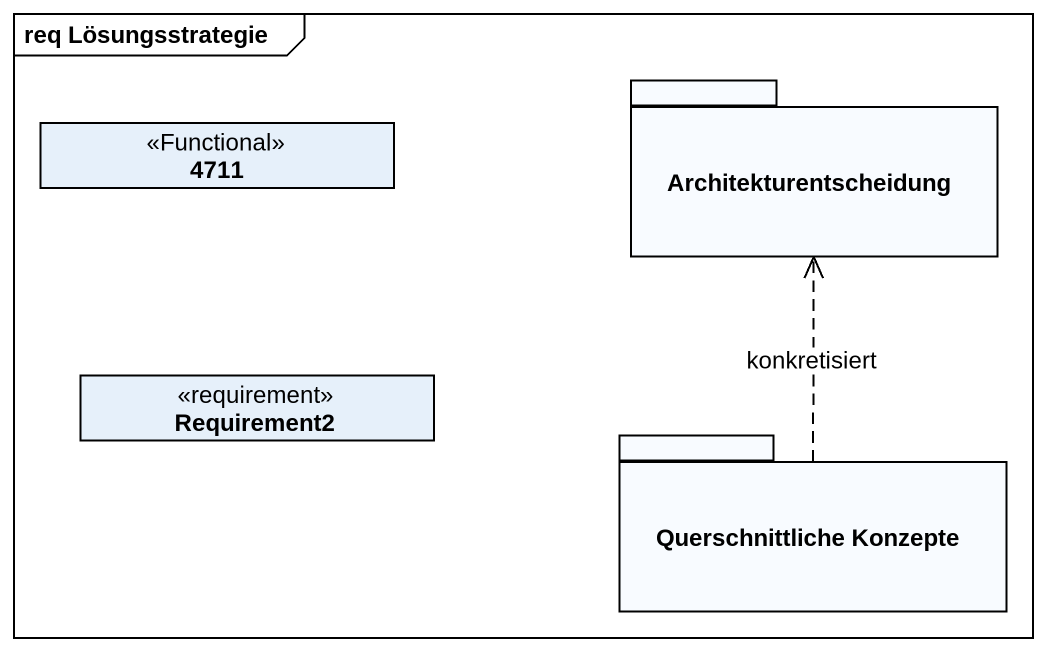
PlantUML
@startuml
mainframe req Lösungsstrategie
hide circle
hide empty members
class "4711" as r4711 <<Functional>>
package Architekturentscheidung {
}
class Requirement2 <<requirement>>
package "Querschnittliche Konzepte" as Querschnittliche_Konzepte {
}
Querschnittliche_Konzepte .up.> Architekturentscheidung : konkretisiert
@enduml
